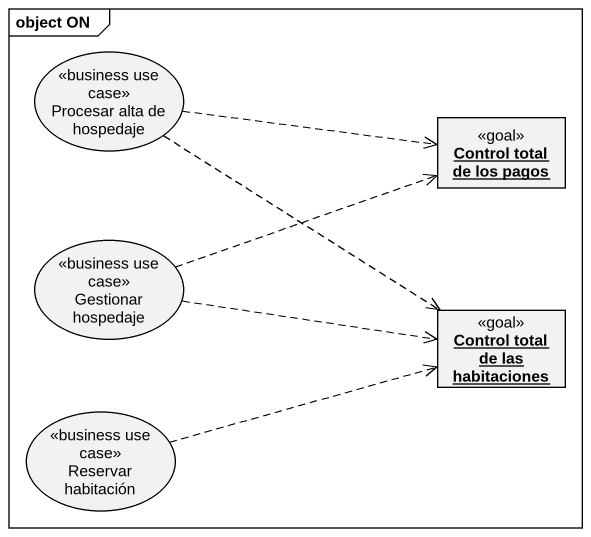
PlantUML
@startuml
mainframe object ON
allowmixing
hide circle
hide empty members
usecase "Procesar alta de hospedaje" as Procesar_alta_de_hospedaje <<business use case>>
object "Control total de los pagos" as Control_total_de_los_pagos <<goal>>
usecase "Gestionar hospedaje" as Gestionar_hospedaje <<business use case>>
object "Control total de las habitaciones" as Control_total_de_las <<goal>>
usecase "Reservar habitación" as Reservar_habitación <<business use case>>
Procesar_alta_de_hospedaje .right.> Control_total_de_los_pagos
Procesar_alta_de_hospedaje ..> Control_total_de_las
Gestionar_hospedaje .right.> Control_total_de_los_pagos
Gestionar_hospedaje .right.> Control_total_de_las
Reservar_habitación .right.> Control_total_de_las
@enduml
